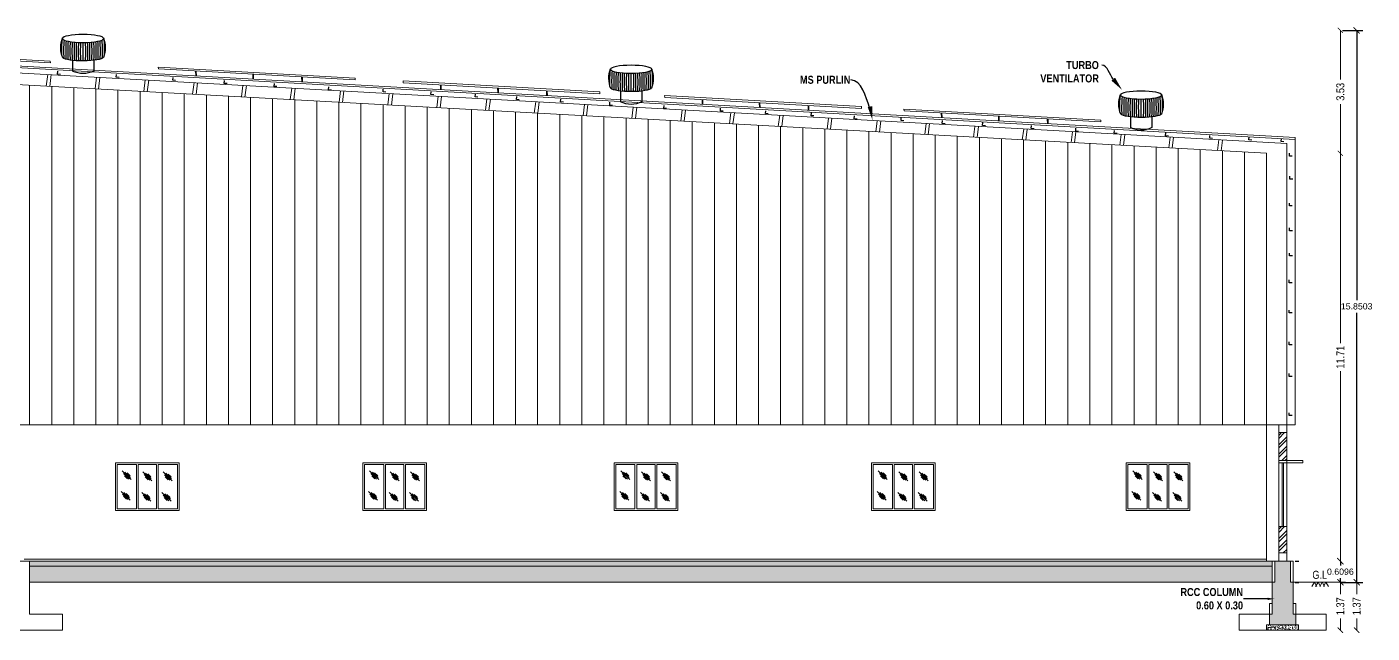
# Model space of a CAD drawing. Header units: metres. Extents: x -1560405 to -1559609, y 42907 to 43310.
# Drawn here: x -1559742.78 to -1559704.1, y 43117.07 to 43134.48 of the extents above; entities that cross this region are included whole.
import ezdxf

# ---------------------------------------------------------------- set-up
doc = ezdxf.new("R2010")
doc.units = ezdxf.units.M
doc.header["$LTSCALE"] = 750
doc.header["$MEASUREMENT"] = 0
doc.header["$PDMODE"] = 35
doc.header["$PDSIZE"] = 50
doc.linetypes.add('DASHED2', pattern=[9.525, 6.35, -3.175])
doc.linetypes.add('DOT2', pattern=[0.125, 0, -0.125])
doc.layers.get('0').update_dxf_attribs({"lineweight": 5})
doc.layers.get('Defpoints').update_dxf_attribs({"lineweight": 0})
for name, color, linetype in [('1', 213, 'Continuous'), ('BLK_1_HT_OF_BLDG', 5, 'Continuous'), ('BLK_1_PLINTH_HEIGHT', 7, 'Continuous'), ('Soolagiri', 6, 'Continuous'), ('walls', 40, 'Continuous')]:
    doc.layers.add(name, color=color, linetype=linetype)
doc.styles.add('K', font='swissc.ttf', dxfattribs={"height": 0.25})
doc.styles.add('mani', font='swissc.ttf', dxfattribs={"height": 0.23})
doc.styles.get("Standard").update_dxf_attribs({"font": 'arial.ttf'})
doc.styles.add('sunahari', font='ARIALNB.TTF', dxfattribs={"height": 0.345})
doc.dimstyles.new('Civil Mt', dxfattribs={"dimtxt": 0.23, "dimasz": 0.15, "dimexe": 0, "dimexo": 0, "dimgap": 0.1, "dimtad": 0, "dimzin": 0, "dimdsep": 46, "dimtxsty": 'mani', "dimblk": 'ARCHTICK', "dimcen": 0, "dimse1": 1, "dimse2": 1, "dimclrd": 253, "dimclrt": 7, "dimadec": 0, "dimazin": 3, "dimtfac": 1, "dimtofl": 0, "dimtmove": 1, "dimatfit": 3, "dimfxl": 0, "dimfrac": 2, "dimtolj": 1, "dimtzin": 0, "dimlwd": 13, "dimarcsym": 0})
doc.dimstyles.new('STANDARD$0', dxfattribs={"dimtxt": 7, "dimasz": 3, "dimexe": 3, "dimexo": 1, "dimgap": 1.5, "dimtad": 1, "dimdec": 1, "dimzin": 1, "dimdsep": 46, "dimlunit": 4, "dimtxsty": 'Standard', "dimblk": 'OBLIQUE', "dimcen": 0.09375, "dimdle": 1, "dimclrd": 8, "dimclre": 8, "dimclrt": 7, "dimadec": 1, "dimazin": 0, "dimtfac": 1, "dimtdec": 1, "dimtix": 1, "dimtmove": 2, "dimatfit": 3, "dimldrblk": 'ARCHTICK', "dimfxl": 0, "dimfrac": 2, "dimtolj": 1, "dimtzin": 0, "dimarcsym": 0})

# ---------------------------------------------------------------- blocks, each defined once
blk = doc.blocks.new('_ArchTick')
at = {"color": 0, "linetype": 'ByBlock', "const_width": 0.15}
blk.add_lwpolyline([(-0.5, -0.5), (0.5, 0.5)], dxfattribs=at)
blk = doc.blocks.new('*D495')
at = {"color": 253, "lineweight": 13, "ltscale": 0.2}
for p, q in [((-1559705.014, 43118.525), (-1559705.014, 43118.187)), ((-1559705.014, 43117.151), (-1559705.014, 43117.49))]:
    blk.add_line(p, q, dxfattribs=at)
at = {"layer": 'Defpoints', "color": 0, "ltscale": 0.2}
for p in [(-1559706.557, 43118.525), (-1559706.557, 43117.151), (-1559705.014, 43117.151)]:
    blk.add_point(p, dxfattribs=at)
at = {"color": 253, "lineweight": 13, "ltscale": 0.2, "xscale": 0.15, "yscale": 0.15, "zscale": 0.15}
for p, rotation in [((-1559705.014, 43118.525), 90), ((-1559705.014, 43117.151), 270)]:
    blk.add_blockref('_ArchTick', p, dxfattribs=dict(at, rotation=rotation))
at = {"color": 7, "ltscale": 0.2, "insert": (-1559705.014, 43117.838), "char_height": 0.23, "attachment_point": 5, "rotation": 90, "style": 'mani'}
blk.add_mtext('\\A1;1.37', dxfattribs=at)
blk = doc.blocks.new('*D497')
at = {"color": 253, "lineweight": 13, "ltscale": 0.2}
for p, q in [((-1559704.545, 43118.525), (-1559704.545, 43118.187)), ((-1559704.545, 43117.151), (-1559704.545, 43117.49))]:
    blk.add_line(p, q, dxfattribs=at)
at = {"layer": 'Defpoints', "color": 0, "ltscale": 0.2}
for p in [(-1559706.046, 43118.525), (-1559706.046, 43117.151), (-1559704.545, 43117.151)]:
    blk.add_point(p, dxfattribs=at)
at = {"color": 253, "lineweight": 13, "ltscale": 0.2, "xscale": 0.15, "yscale": 0.15, "zscale": 0.15}
for p, rotation in [((-1559704.545, 43118.525), 90), ((-1559704.545, 43117.151), 270)]:
    blk.add_blockref('_ArchTick', p, dxfattribs=dict(at, rotation=rotation))
at = {"color": 7, "ltscale": 0.2, "insert": (-1559704.545, 43117.838), "char_height": 0.23, "attachment_point": 5, "rotation": 90, "style": 'mani'}
blk.add_mtext('\\A1;1.37', dxfattribs=at)
blk = doc.blocks.new('*D498')
at = {"color": 253, "lineweight": 13, "ltscale": 0.2}
for p, q in [((-1559705.014, 43134.376), (-1559705.014, 43132.964)), ((-1559705.014, 43130.846), (-1559705.014, 43132.258))]:
    blk.add_line(p, q, dxfattribs=at)
at = {"layer": 'Defpoints', "color": 0, "ltscale": 0.2}
for p in [(-1559707.111, 43134.376), (-1559705.014, 43134.376), (-1559707.142, 43130.846, 94.405)]:
    blk.add_point(p, dxfattribs=at)
at = {"color": 253, "lineweight": 13, "ltscale": 0.2, "xscale": 0.15, "yscale": 0.15, "zscale": 0.15}
for p, rotation in [((-1559705.014, 43134.376), 90), ((-1559705.014, 43130.846), 270)]:
    blk.add_blockref('_ArchTick', p, dxfattribs=dict(at, rotation=rotation))
at = {"color": 7, "ltscale": 0.2, "insert": (-1559705.014, 43132.611), "char_height": 0.23, "attachment_point": 5, "rotation": 90, "style": 'mani'}
blk.add_mtext('\\A1;3.53', dxfattribs=at)
blk = doc.blocks.new('*D499')
at = {"color": 253, "lineweight": 13, "ltscale": 0.2}
for p, q in [((-1559705.014, 43130.846), (-1559705.014, 43125.394)), ((-1559705.014, 43119.135), (-1559705.014, 43124.587))]:
    blk.add_line(p, q, dxfattribs=at)
at = {"layer": 'Defpoints', "color": 0, "ltscale": 0.2}
for p in [(-1559705.014, 43130.846, 94.405), (-1559705.014, 43130.846), (-1559705.014, 43119.135)]:
    blk.add_point(p, dxfattribs=at)
at = {"color": 253, "lineweight": 13, "ltscale": 0.2, "xscale": 0.15, "yscale": 0.15, "zscale": 0.15}
for p, rotation in [((-1559705.014, 43130.846), 90), ((-1559705.014, 43119.135), 270)]:
    blk.add_blockref('_ArchTick', p, dxfattribs=dict(at, rotation=rotation))
at = {"color": 7, "ltscale": 0.2, "insert": (-1559705.014, 43124.99), "char_height": 0.23, "attachment_point": 5, "rotation": 90, "style": 'mani'}
blk.add_mtext('\\A1;11.71', dxfattribs=at)
blk = doc.blocks.new('A$C592862AF')
at = {"layer": 'Soolagiri', "ltscale": 0.1}
for p, q in [((0.531, 0.215), (0.531, 0.658)), ((0.274, 0.24), (0.274, -0.027)), ((0.783, 0.24), (0.783, -0.027))]:
    blk.add_line(p, q, dxfattribs=at)
for centre, radius, start, end in [((0.685, 0.533), 0.685, 160.2029, 200.1397), ((3.699, 0.447), 3.676, 175.2224, 181.4913), ((3.699, 0.447), 3.626, 175.8022, 182.7483), ((3.699, 0.447), 3.576, 175.9967, 183.0655), ((3.699, 0.447), 3.526, 176.1188, 183.2978), ((3.699, 0.447), 3.476, 176.1997, 183.4872), ((3.699, 0.447), 3.426, 176.2511, 183.3433), ((3.699, 0.447), 3.376, 176.2785, 183.7869), ((3.699, 0.447), 3.326, 176.2852, 183.9075), ((3.699, 0.447), 3.276, 176.2725, 184.0117), ((3.699, 0.447), 3.226, 176.241, 184.1006), ((-2.637, 0.447), 3.226, 355.8986, 3.759), ((-2.637, 0.447), 3.276, 355.9866, 3.7276), ((-2.637, 0.447), 3.326, 356.09, 3.7149), ((-2.637, 0.447), 3.376, 356.2097, 3.7216), ((-2.637, 0.447), 3.426, 356.3475, 3.7491), ((-2.637, 0.447), 3.476, 356.507, 3.8005), ((-2.686, 0.436), 3.576, 356.9242, 4.0038), ((-2.637, 0.447), 3.576, 356.9242, 4.0038), ((-2.637, 0.447), 3.626, 357.235, 4.1985), ((0.378, 0.533), 0.685, 339.4087, 19.7971), ((-2.637, 0.447), 3.676, 358.5152, 4.7713), ((0.529, 0.463), 0.552, 242.5754, 297.4246)]:
    blk.add_arc(centre, radius, start, end, dxfattribs=at)
blk.add_ellipse((0.531, 0.752), major_axis=(-0.495, 0), ratio=0.191406, dxfattribs=at)
blk.add_ellipse((0.532, 0.31), major_axis=(-0.495, 0), ratio=0.191406, start_param=0.135875, end_param=2.951606, dxfattribs=at)
blk = doc.blocks.new('A$C3C6135CD')
at = {"layer": 'walls', "ltscale": 0.1, "xscale": 1.199999999998907, "yscale": 1.199999999998907, "zscale": 1.199999999998907}
blk.add_blockref('A$C592862AF', (-0.005, 0.098), dxfattribs=at)
blk = doc.blocks.new('*D685')
at = {"layer": 'BLK_1_HT_OF_BLDG', "color": 0, "lineweight": -2}
for p, q in [((-1559704.952, 43134.376), (-1559704.365, 43134.376)), ((-1559704.545, 43134.376), (-1559704.545, 43126.632)), ((-1559704.545, 43118.525), (-1559704.545, 43126.268)), ((-1559704.994, 43118.525), (-1559704.365, 43118.525))]:
    blk.add_line(p, q, dxfattribs=at)
at = {"layer": 'Defpoints', "color": 0}
for p in [(-1559705.014, 43134.376), (-1559705.057, 43118.525), (-1559704.545, 43118.525)]:
    blk.add_point(p, dxfattribs=at)
at = {"layer": 'BLK_1_HT_OF_BLDG', "color": 0, "lineweight": -2, "xscale": 0.18, "yscale": 0.18, "zscale": 0.18}
for p, rotation in [((-1559704.545, 43134.376), 90), ((-1559704.545, 43118.525), 270)]:
    blk.add_blockref('_ArchTick', p, dxfattribs=dict(at, rotation=rotation))
at = {"layer": 'BLK_1_HT_OF_BLDG', "color": 0, "insert": (-1559704.545, 43126.45), "char_height": 0.18, "attachment_point": 5}
blk.add_mtext('\\A1;15.8503', dxfattribs=at)
blk = doc.blocks.new('*D704')
at = {"layer": 'BLK_1_PLINTH_HEIGHT', "color": 0, "linetype": 'DOT2', "lineweight": -2, "ltscale": 400}
for p, q in [((-1559706.311, 43119.135), (-1559704.834, 43119.135)), ((-1559706.311, 43118.525), (-1559704.834, 43118.525))]:
    blk.add_line(p, q, dxfattribs=at)
at = {"layer": 'BLK_1_PLINTH_HEIGHT', "color": 0, "lineweight": -2, "ltscale": 400}
for p, q in [((-1559705.014, 43119.135), (-1559705.014, 43119.012)), ((-1559705.014, 43118.525), (-1559705.014, 43118.648))]:
    blk.add_line(p, q, dxfattribs=at)
at = {"layer": 'Defpoints', "color": 0, "ltscale": 400}
for p in [(-1559706.374, 43119.135), (-1559705.014, 43119.135), (-1559706.374, 43118.525)]:
    blk.add_point(p, dxfattribs=at)
at = {"layer": 'BLK_1_PLINTH_HEIGHT', "color": 0, "lineweight": -2, "ltscale": 400, "xscale": 0.18, "yscale": 0.18, "zscale": 0.18}
for p, rotation in [((-1559705.014, 43119.135), 90), ((-1559705.014, 43118.525), 270)]:
    blk.add_blockref('_ArchTick', p, dxfattribs=dict(at, rotation=rotation))
at = {"layer": 'BLK_1_PLINTH_HEIGHT', "color": 0, "ltscale": 400, "insert": (-1559705.014, 43118.83), "char_height": 0.18, "attachment_point": 5}
blk.add_mtext('\\A1;0.6096', dxfattribs=at)

msp = doc.modelspace()

# ---------------------------------------------------------------- hatches: boundary and pattern name
h = msp.add_hatch()
h.set_pattern_fill('ANSI31', scale=0.2, angle=45, style=0)
h.set_pattern_definition([(90, (-1567819.89714, 44485.51085), (-0.635, 0), [])])
h.paths.add_polyline_path([(-1559797.84175, 43131.80921), (-1559815.36219, 43130.84577), (-1559815.36219, 43125.43558), (-1559797.84013, 43125.43558)])
h.paths.add_polyline_path([(-1559779.65621, 43132.80922), (-1559797.25842, 43131.84129), (-1559797.25619, 43123.04773), (-1559779.65391, 43123.0477)])
h.paths.add_polyline_path([(-1559743.43461, 43132.84147), (-1559761.25214, 43133.82124), (-1559779.07287, 43132.84129), (-1559779.07057, 43123.0477), (-1559743.43342, 43123.04764)])
h.paths.add_polyline_path([(-1559707.14209, 43130.84577), (-1559742.84961, 43132.8093), (-1559742.84961, 43123.04764), (-1559707.14209, 43123.04758)])
h = msp.add_hatch()
h.set_pattern_fill('ANSI32', scale=0.02, style=0)
h.set_pattern_definition([(45, (-1567819.89714, 44485.51085), (-0.134703842, 0.134703842), []), (45, (-1567819.80734, 44485.51085), (-0.134703842, 0.134703842), [])])
h.paths.add_polyline_path([(-1559706.55709, 43120.12764), (-1559706.78709, 43120.12764), (-1559706.78709, 43119.36764), (-1559706.55709, 43119.36764)])
h.paths.add_polyline_path([(-1559706.55709, 43122.82558), (-1559706.78709, 43122.82558), (-1559706.78709, 43122.02704), (-1559706.55709, 43122.02704)])
h.paths.add_polyline_path([(-1559815.71719, 43120.12764), (-1559815.94719, 43120.12764), (-1559815.94719, 43119.36764), (-1559815.71719, 43119.36764)])
h.paths.add_polyline_path([(-1559815.71719, 43123.29226), (-1559815.94719, 43123.29226), (-1559815.94719, 43123.04758), (-1559815.94719, 43122.28558), (-1559815.71719, 43122.28558)])
h.paths.add_polyline_path([(-1559797.25676, 43125.28558), (-1559797.4852, 43125.28558), (-1559797.4852, 43122.28558), (-1559797.256, 43122.28558)])
h.paths.add_polyline_path([(-1559797.25596, 43122.14528), (-1559797.4852, 43122.14509), (-1559797.4852, 43119.13574), (-1559797.2552, 43119.13558)])
h = msp.add_hatch()
h.set_pattern_fill('ANSI33', scale=0.05, angle=90, style=0)
h.set_pattern_definition([(135, (-1567819.89714, 44485.51085), (-0.224506403, -0.224506403), []), (135, (-1567819.89714, 44485.73536), (-0.224506403, -0.224506403), [0.15875, -0.079375])])
h.paths.add_polyline_path([(-1559815.53394, 43118.52594), (-1559815.60318, 43118.52594), (-1559815.60318, 43119.13558), (-1559816.0604, 43119.13558), (-1559816.0604, 43118.52594), (-1559816.13394, 43118.52594), (-1559816.13394, 43117.61166), (-1559816.21549, 43117.61166), (-1559816.21549, 43117.30407), (-1559815.45347, 43117.30407), (-1559815.45347, 43117.61166), (-1559815.53394, 43117.61166)])
h.paths.add_polyline_path([(-1559706.37384, 43118.52594), (-1559706.44308, 43118.52594), (-1559706.44308, 43119.13558), (-1559706.90029, 43119.13558), (-1559706.90029, 43118.52594), (-1559706.97384, 43118.52594), (-1559706.97384, 43118.52558), (-1559706.97384, 43117.61166), (-1559707.05539, 43117.61166), (-1559707.05539, 43117.30407), (-1559706.97918, 43117.30407), (-1559706.36957, 43117.30407), (-1559706.29337, 43117.30407), (-1559706.29337, 43117.61166), (-1559706.37384, 43117.61166)])
h = msp.add_hatch()
h.set_pattern_fill('AR-CONC', scale=0.002, style=0)
h.set_pattern_definition([(50, (-1567819.89714, 44485.51085), (0.364369338, -0.031878171), [0.0381, -0.4191]), (355, (-1567819.89714, 44485.51085), (-0.070486843, 0.38211369), [0.03048, -0.335281168]), (100.4514447, (-1567819.86678, 44485.5082), (0.293882494, 0.350235504), [0.032380018, -0.35618049]), (46.1842, (-1567819.89714, 44485.61245), (0.542158082, -0.084084656), [0.05715, -0.62865]), (96.6355576, (-1567819.85196, 44485.60545), (0.474808268, 0.49485225), [0.048570046, -0.534271216]), (351.184151, (-1567819.89714, 44485.61245), (0.47480827, 0.49485225), [0.045719934, -0.502919464]), (21, (-1567819.84634, 44485.58705), (0.303228783, -0.204530396), [0.0381, -0.4191]), (326, (-1567819.84634, 44485.58705), (0.123604057, 0.368375932), [0.03048, -0.33528]), (71.451445, (-1567819.82107, 44485.57), (0.426832839, 0.163845538), [0.032380018, -0.356179875]), (37.5, (-1567819.89714, 44485.51085), (0.0061772065, 0.1691100777), [0, -0.331216, 0, -0.34036, 0, -0.33655]), (7.5, (-1567819.89714, 44485.51085), (0.133639325, 0.2003611496), [0, -0.194056, 0, -0.323596, 0, -0.12827]), (327.5, (-1567820.01042, 44485.51085), (0.2711811903, -0.011457488), [0, -0.127, 0, -0.39624, 0, -0.52578]), (317.5, (-1567820.06122, 44485.51085), (0.296258363, 0.050852982), [0, -0.1651, 0, -0.263144, 0, -0.37338])])
h.paths.add_polyline_path([(-1559797.99959, 43119.13558), (-1559815.53394, 43119.13558), (-1559815.53394, 43118.98558), (-1559815.52967, 43118.98558), (-1559797.99959, 43118.98558)])
h.paths.add_polyline_path([(-1559779.81404, 43119.13556), (-1559797.10709, 43119.13556), (-1559797.10709, 43118.98558), (-1559779.81404, 43118.98558)])
h.paths.add_polyline_path([(-1559743.594, 43119.13558), (-1559778.92154, 43119.13558), (-1559778.92154, 43118.98558), (-1559743.594, 43118.98558)])
h.paths.add_polyline_path([(-1559706.97384, 43119.13558), (-1559742.7015, 43119.13558), (-1559742.7015, 43118.98558), (-1559706.97384, 43118.98558)])
h = msp.add_hatch()
h.set_pattern_fill('AR-SAND', scale=0.01, style=0)
h.set_pattern_definition([(37.5, (-1567819.89714, 44485.51085), (-0.016000313, 0.489413237), [0, -0.38608, 0, -0.4318, 0, -0.41275]), (7.5, (-1567819.89714, 44485.51085), (0.449523283, 0.7168251), [0, -0.20828, 0, -0.34798, 0, -0.13335]), (327.5, (-1567820.20956, 44485.51085), (0.79099237, 0.001437185), [0, -0.127, 0, -0.4572, 0, -0.5969]), (317.5, (-1567820.20956, 44485.51085), (0.76355645, 0.222929323), [0, -0.0635, 0, -0.29972, 0, -0.3429])])
h.paths.add_polyline_path([(-1559797.99959, 43118.98558), (-1559815.52967, 43118.98558), (-1559815.52967, 43118.52558), (-1559797.99959, 43118.52558)])
h.paths.add_polyline_path([(-1559779.81404, 43118.98558), (-1559797.10709, 43118.98558), (-1559797.10709, 43118.52558), (-1559779.81404, 43118.52558)])
h.paths.add_polyline_path([(-1559743.594, 43118.98558), (-1559778.92154, 43118.98558), (-1559778.92154, 43118.52558), (-1559743.594, 43118.52558)])
h.paths.add_polyline_path([(-1559742.7015, 43118.98558), (-1559742.7015, 43118.52558), (-1559706.97918, 43118.52558), (-1559706.97918, 43118.52594), (-1559706.97515, 43118.98558)])
h = msp.add_hatch()
h.set_pattern_fill('AR-CONC', scale=0.000762021, style=0)
h.set_pattern_definition([(50, (-1568194.77076, 43235.13275), (0.138828526, -0.0121459164), [0.0145164982, -0.1596814802]), (355, (-1568194.77076, 43235.13275), (-0.0268562238, 0.1455893097), [0.0116131986, -0.1277456293]), (100.4514447, (-1568194.75919, 43235.13173), (0.1119723018, 0.1334433874), [0.0123371251, -0.135708489]), (46.1842, (-1568194.77076, 43235.17146), (0.2065678955, -0.0320371327), [0.0217747473, -0.2395222203]), (96.6355576, (-1568194.75355, 43235.16879), (0.1809069126, 0.188543879), [0.018505695, -0.2035629173]), (351.1841512, (-1568194.77076, 43235.17146), (0.1809069126, 0.188543879), [0.017419773, -0.191617572]), (21, (-1568194.7514, 43235.16178), (0.1155333353, -0.0779282187), [0.0145164982, -0.1596814802]), (326, (-1568194.7514, 43235.16178), (0.0470944374, 0.1403550802), [0.0116131986, -0.1277451842]), (71.451445, (-1568194.74178, 43235.15529), (0.1626277725, 0.0624268623), [0.0123371251, -0.135708255]), (37.5, (-1568194.77076, 43235.132747), (0.00235358024, 0.06443270706), [0, -0.1261967577, 0, -0.12968071725, 0, -0.1282290674]), (7.5, (-1568194.77076, 43235.13275), (0.05091797955, 0.07633969207), [0, -0.07393736416, 0, -0.12329345804, 0, -0.0488722106]), (327.5, (-1568194.813923, 43235.132747), (0.10332286775, -0.00436542267), [0, -0.0483883273, 0, -0.1509715813, 0, -0.20032767515]), (317.5, (-1568194.83328, 43235.13275), (0.1128775325, 0.0193755177), [0, -0.0629048255, 0, -0.1002606142, 0, -0.1422616824])])
h.paths.add_polyline_path([(-1559706.21716, 43117.30407), (-1559706.36957, 43117.30407), (-1559706.97918, 43117.30407), (-1559707.13557, 43117.30407), (-1559707.13557, 43117.15166), (-1559706.21716, 43117.15166)])

# ---------------------------------------------------------------- linework, layer by layer
at = {"color": 7}
for p, q in [((-1559761.25214, 43134.37558), (-1559706.31709, 43131.2963)), ((-1559761.25214, 43134.32518), (-1559706.31709, 43131.2459)), ((-1559761.25214, 43134.174), (-1559706.55709, 43131.12492)), ((-1559761.25214, 43133.82124), (-1559707.14209, 43130.84577)), ((-1559742.2198, 43132.77467), (-1559742.17752, 43133.11065)), ((-1559742.1197, 43132.76916), (-1559742.07743, 43133.10507)), ((-1559740.81669, 43132.69751), (-1559740.77454, 43133.03244)), ((-1559740.71659, 43132.69201), (-1559740.67446, 43133.02686)), ((-1559739.41358, 43132.62036), (-1559739.37157, 43132.95423)), ((-1559739.31348, 43132.61485), (-1559739.27148, 43132.94865)), ((-1559738.01047, 43132.5432), (-1559737.96859, 43132.87602)), ((-1559737.91038, 43132.5377), (-1559737.86851, 43132.87044)), ((-1559736.60736, 43132.46605), (-1559736.56562, 43132.7978)), ((-1559736.50727, 43132.46054), (-1559736.46553, 43132.79222)), ((-1559735.20426, 43132.38889), (-1559735.16264, 43132.71959)), ((-1559735.10416, 43132.38339), (-1559735.06255, 43132.71401)), ((-1559733.80115, 43132.31173), (-1559733.75967, 43132.64138)), ((-1559733.70105, 43132.30623), (-1559733.65958, 43132.6358)), ((-1559732.39804, 43132.23458), (-1559732.35669, 43132.56317)), ((-1559732.29794, 43132.22907), (-1559732.2566, 43132.55759)), ((-1559730.99493, 43132.15742), (-1559730.95371, 43132.48496)), ((-1559730.89483, 43132.15192), (-1559730.85363, 43132.47938)), ((-1559729.59182, 43132.08027), (-1559729.55074, 43132.40675)), ((-1559729.49173, 43132.07476), (-1559729.45065, 43132.40117)), ((-1559728.18871, 43132.00311), (-1559728.14776, 43132.32853)), ((-1559728.08862, 43131.99761), (-1559728.04768, 43132.32295)), ((-1559726.7856, 43131.92596), (-1559726.74479, 43132.25032)), ((-1559726.68551, 43131.92045), (-1559726.6447, 43132.24474)), ((-1559725.3825, 43131.8488), (-1559725.34181, 43132.17211)), ((-1559725.2824, 43131.8433), (-1559725.24173, 43132.16653)), ((-1559723.97939, 43131.77164), (-1559723.93884, 43132.0939)), ((-1559723.87929, 43131.76614), (-1559723.83875, 43132.08832)), ((-1559722.57628, 43131.69449), (-1559722.53586, 43132.01569)), ((-1559722.47618, 43131.68898), (-1559722.43577, 43132.01011)), ((-1559721.17317, 43131.61733), (-1559721.13289, 43131.93748)), ((-1559721.07307, 43131.61183), (-1559721.0328, 43131.9319)), ((-1559719.77006, 43131.54018), (-1559719.72991, 43131.85927)), ((-1559719.66997, 43131.53467), (-1559719.62982, 43131.85369)), ((-1559718.36695, 43131.46302), (-1559718.32693, 43131.78105)), ((-1559718.26686, 43131.45752), (-1559718.22685, 43131.77547)), ((-1559716.96385, 43131.38587), (-1559716.92396, 43131.70284)), ((-1559716.86375, 43131.38036), (-1559716.82387, 43131.69726)), ((-1559715.56074, 43131.30871), (-1559715.52165, 43131.61935)), ((-1559715.46064, 43131.30321), (-1559715.42156, 43131.61377)), ((-1559714.15763, 43131.23155), (-1559714.11854, 43131.5422)), ((-1559714.05753, 43131.22605), (-1559714.01845, 43131.53662)), ((-1559712.75452, 43131.1544), (-1559712.71543, 43131.46504)), ((-1559712.65442, 43131.14889), (-1559712.61534, 43131.45946)), ((-1559711.35141, 43131.07724), (-1559711.31232, 43131.38788)), ((-1559711.25132, 43131.07174), (-1559711.21224, 43131.3823)), ((-1559709.9483, 43131.00009), (-1559709.90921, 43131.31073)), ((-1559709.84821, 43130.99458), (-1559709.80913, 43131.30515)), ((-1559708.5452, 43130.92293), (-1559708.50611, 43131.23357)), ((-1559706.31709, 43123.04758), (-1559706.31709, 43131.2963)), ((-1559708.4451, 43130.91743), (-1559708.40602, 43131.22799)), ((-1559707.14209, 43119.13558, 94.40535), (-1559707.14209, 43130.84577, 94.40535)), ((-1559706.55709, 43123.04758), (-1559706.55709, 43131.12492)), ((-1559797.25619, 43123.04773), (-1559706.78718, 43123.04758)), ((-1559707.14219, 43123.04758, 0.00022), (-1559707.14219, 43119.13558, -35.46669)), ((-1559706.78709, 43123.04758), (-1559706.55709, 43123.04758)), ((-1559706.78709, 43119.13558), (-1559706.78709, 43123.04758)), ((-1559706.55709, 43122.82558), (-1559706.78709, 43122.82558)), ((-1559706.55709, 43119.13558), (-1559706.55709, 43123.04758)), ((-1559706.55709, 43123.04758), (-1559706.31709, 43123.04758)), ((-1559740.22905, 43121.95766), (-1559740.22905, 43120.58766)), ((-1559740.22905, 43121.95766), (-1559738.39708, 43121.95766)), ((-1559738.39708, 43121.95766), (-1559738.39708, 43120.58766)), ((-1559733.11696, 43121.95766), (-1559733.11696, 43120.58766)), ((-1559733.11696, 43121.95766), (-1559731.28499, 43121.95766)), ((-1559731.28499, 43121.95766), (-1559731.28499, 43120.58766)), ((-1559725.89593, 43121.95766), (-1559725.89593, 43120.58766)), ((-1559725.89593, 43121.95766), (-1559724.06396, 43121.95766)), ((-1559724.06396, 43121.95766), (-1559724.06396, 43120.58766)), ((-1559718.49336, 43121.95766), (-1559718.49336, 43120.58766)), ((-1559718.49336, 43121.95766), (-1559716.66139, 43121.95766)), ((-1559716.66139, 43121.95766), (-1559716.66139, 43120.58766)), ((-1559711.17146, 43121.95766), (-1559711.17146, 43120.58766)), ((-1559711.17146, 43121.95766), (-1559709.33949, 43121.95766)), ((-1559709.33949, 43121.95766), (-1559709.33949, 43120.58766)), ((-1559740.17905, 43121.90766), (-1559740.17905, 43120.63766)), ((-1559740.17905, 43121.90766), (-1559739.62745, 43121.90766)), ((-1559740.03534, 43121.72631), (-1559739.77458, 43121.47354)), ((-1559739.83746, 43121.49076), (-1559739.99674, 43121.64797)), ((-1559739.88484, 43121.49877), (-1559739.97119, 43121.58504)), ((-1559739.79374, 43121.53586), (-1559739.95583, 43121.69017)), ((-1559739.80322, 43121.58297), (-1559739.89213, 43121.66659)), ((-1559739.62745, 43121.90766), (-1559739.62745, 43120.63766)), ((-1559739.57745, 43121.90766), (-1559739.57745, 43120.63766)), ((-1559739.57745, 43121.90766), (-1559739.05085, 43121.90766)), ((-1559739.44214, 43121.69738), (-1559739.18138, 43121.44461)), ((-1559739.24426, 43121.46183), (-1559739.40354, 43121.61903)), ((-1559739.20055, 43121.50693), (-1559739.36263, 43121.66123)), ((-1559739.21002, 43121.55403), (-1559739.29894, 43121.63765)), ((-1559739.05085, 43121.90766), (-1559739.05085, 43120.63766)), ((-1559739.00085, 43121.90766), (-1559739.00085, 43120.63766)), ((-1559739.00085, 43121.90766), (-1559738.44708, 43121.90766)), ((-1559738.86196, 43121.69412), (-1559738.6012, 43121.44135)), ((-1559738.66408, 43121.45857), (-1559738.82335, 43121.61578)), ((-1559738.62036, 43121.50367), (-1559738.78245, 43121.65798)), ((-1559738.62984, 43121.55078), (-1559738.71875, 43121.6344)), ((-1559738.44708, 43121.90766), (-1559738.44708, 43120.63766)), ((-1559733.06696, 43121.90766), (-1559733.06696, 43120.63766)), ((-1559733.06696, 43121.90766), (-1559732.51536, 43121.90766)), ((-1559732.92324, 43121.72631), (-1559732.66248, 43121.47354)), ((-1559732.72537, 43121.49076), (-1559732.88464, 43121.64797)), ((-1559732.77275, 43121.49877), (-1559732.85909, 43121.58504)), ((-1559732.68165, 43121.53586), (-1559732.84373, 43121.69017)), ((-1559732.69113, 43121.58297), (-1559732.78004, 43121.66659)), ((-1559732.51536, 43121.90766), (-1559732.51536, 43120.63766)), ((-1559732.46536, 43121.90766), (-1559732.46536, 43120.63766)), ((-1559732.46536, 43121.90766), (-1559731.93876, 43121.90766)), ((-1559732.33004, 43121.69738), (-1559732.06928, 43121.44461)), ((-1559732.13217, 43121.46183), (-1559732.29144, 43121.61903)), ((-1559732.08845, 43121.50693), (-1559732.25053, 43121.66123)), ((-1559732.09793, 43121.55403), (-1559732.18684, 43121.63765)), ((-1559731.93876, 43121.90766), (-1559731.93876, 43120.63766)), ((-1559731.88876, 43121.90766), (-1559731.88876, 43120.63766)), ((-1559731.88876, 43121.90766), (-1559731.33499, 43121.90766)), ((-1559731.74986, 43121.69412), (-1559731.4891, 43121.44135)), ((-1559731.55199, 43121.45857), (-1559731.71126, 43121.61578)), ((-1559731.50827, 43121.50367), (-1559731.67035, 43121.65798)), ((-1559731.51774, 43121.55078), (-1559731.60666, 43121.6344)), ((-1559731.33499, 43121.90766), (-1559731.33499, 43120.63766)), ((-1559725.84593, 43121.90766), (-1559725.84593, 43120.63766)), ((-1559725.84593, 43121.90766), (-1559725.29433, 43121.90766)), ((-1559725.70221, 43121.72631), (-1559725.44145, 43121.47354)), ((-1559725.50434, 43121.49076), (-1559725.66361, 43121.64797)), ((-1559725.55172, 43121.49877), (-1559725.63806, 43121.58504)), ((-1559725.46062, 43121.53586), (-1559725.6227, 43121.69017)), ((-1559725.4701, 43121.58297), (-1559725.55901, 43121.66659)), ((-1559725.29433, 43121.90766), (-1559725.29433, 43120.63766)), ((-1559725.24433, 43121.90766), (-1559725.24433, 43120.63766)), ((-1559725.24433, 43121.90766), (-1559724.71773, 43121.90766)), ((-1559725.10901, 43121.69738), (-1559724.84825, 43121.44461)), ((-1559724.91114, 43121.46183), (-1559725.07041, 43121.61903)), ((-1559724.86742, 43121.50693), (-1559725.0295, 43121.66123)), ((-1559724.8769, 43121.55403), (-1559724.96581, 43121.63765)), ((-1559724.71773, 43121.90766), (-1559724.71773, 43120.63766)), ((-1559724.66773, 43121.90766), (-1559724.66773, 43120.63766)), ((-1559724.66773, 43121.90766), (-1559724.11396, 43121.90766)), ((-1559724.52883, 43121.69412), (-1559724.26807, 43121.44135)), ((-1559724.33096, 43121.45857), (-1559724.49023, 43121.61578)), ((-1559724.28724, 43121.50367), (-1559724.44932, 43121.65798)), ((-1559724.29671, 43121.55078), (-1559724.38563, 43121.6344)), ((-1559724.11396, 43121.90766), (-1559724.11396, 43120.63766)), ((-1559718.44336, 43121.90766), (-1559718.44336, 43120.63766)), ((-1559718.44336, 43121.90766), (-1559717.89176, 43121.90766)), ((-1559718.29964, 43121.72631), (-1559718.03888, 43121.47354)), ((-1559718.10177, 43121.49076), (-1559718.26104, 43121.64797)), ((-1559718.14915, 43121.49877), (-1559718.23549, 43121.58504)), ((-1559718.05805, 43121.53586), (-1559718.22013, 43121.69017)), ((-1559718.06752, 43121.58297), (-1559718.15644, 43121.66659)), ((-1559717.89176, 43121.90766), (-1559717.89176, 43120.63766)), ((-1559717.84176, 43121.90766), (-1559717.84176, 43120.63766)), ((-1559717.84176, 43121.90766), (-1559717.31516, 43121.90766)), ((-1559717.70644, 43121.69738), (-1559717.44568, 43121.44461)), ((-1559717.50857, 43121.46183), (-1559717.66784, 43121.61903)), ((-1559717.46485, 43121.50693), (-1559717.62693, 43121.66123)), ((-1559717.47433, 43121.55403), (-1559717.56324, 43121.63765)), ((-1559717.31516, 43121.90766), (-1559717.31516, 43120.63766)), ((-1559717.26516, 43121.90766), (-1559717.26516, 43120.63766)), ((-1559717.26516, 43121.90766), (-1559716.71139, 43121.90766)), ((-1559717.12626, 43121.69412), (-1559716.8655, 43121.44135)), ((-1559716.92838, 43121.45857), (-1559717.08766, 43121.61578)), ((-1559716.88467, 43121.50367), (-1559717.04675, 43121.65798)), ((-1559716.89414, 43121.55078), (-1559716.98306, 43121.6344)), ((-1559716.71139, 43121.90766), (-1559716.71139, 43120.63766)), ((-1559711.12146, 43121.90766), (-1559711.12146, 43120.63766)), ((-1559711.12146, 43121.90766), (-1559710.56986, 43121.90766)), ((-1559710.97775, 43121.72631), (-1559710.71699, 43121.47354)), ((-1559710.77987, 43121.49076), (-1559710.93915, 43121.64797)), ((-1559710.82725, 43121.49877), (-1559710.91359, 43121.58504)), ((-1559710.73615, 43121.53586), (-1559710.89824, 43121.69017)), ((-1559710.74563, 43121.58297), (-1559710.83454, 43121.66659)), ((-1559710.56986, 43121.90766), (-1559710.56986, 43120.63766)), ((-1559710.51986, 43121.90766), (-1559710.51986, 43120.63766)), ((-1559710.51986, 43121.90766), (-1559709.99326, 43121.90766)), ((-1559710.38455, 43121.69738), (-1559710.12379, 43121.44461)), ((-1559710.18667, 43121.46183), (-1559710.34595, 43121.61903)), ((-1559710.14296, 43121.50693), (-1559710.30504, 43121.66123)), ((-1559710.15243, 43121.55403), (-1559710.24135, 43121.63765)), ((-1559709.99326, 43121.90766), (-1559709.99326, 43120.63766)), ((-1559709.94326, 43121.90766), (-1559709.94326, 43120.63766)), ((-1559709.94326, 43121.90766), (-1559709.38949, 43121.90766)), ((-1559709.80437, 43121.69412), (-1559709.54361, 43121.44135)), ((-1559709.60649, 43121.45857), (-1559709.76576, 43121.61578)), ((-1559709.56277, 43121.50367), (-1559709.72486, 43121.65798)), ((-1559709.57225, 43121.55078), (-1559709.66116, 43121.6344)), ((-1559709.38949, 43121.90766), (-1559709.38949, 43120.63766)), ((-1559739.29164, 43121.46983), (-1559739.37799, 43121.5561)), ((-1559738.71146, 43121.46658), (-1559738.7978, 43121.55285)), ((-1559732.17955, 43121.46983), (-1559732.26589, 43121.5561)), ((-1559731.59936, 43121.46658), (-1559731.68571, 43121.55285)), ((-1559724.95852, 43121.46983), (-1559725.04486, 43121.5561)), ((-1559724.37834, 43121.46658), (-1559724.46468, 43121.55285)), ((-1559717.55595, 43121.46983), (-1559717.64229, 43121.5561)), ((-1559716.97576, 43121.46658), (-1559717.06211, 43121.55285)), ((-1559710.23405, 43121.46983), (-1559710.3204, 43121.5561)), ((-1559709.65387, 43121.46658), (-1559709.74021, 43121.55285)), ((-1559740.06597, 43121.13643), (-1559739.8052, 43120.88366)), ((-1559739.86809, 43120.90088), (-1559740.02736, 43121.05809)), ((-1559739.91547, 43120.90889), (-1559740.00181, 43120.99516)), ((-1559739.82437, 43120.94598), (-1559739.98646, 43121.10029)), ((-1559739.83385, 43120.99309), (-1559739.92276, 43121.07671)), ((-1559739.47277, 43121.1075), (-1559739.212, 43120.85473)), ((-1559739.27489, 43120.87195), (-1559739.43416, 43121.02915)), ((-1559739.32227, 43120.87995), (-1559739.40861, 43120.96622)), ((-1559739.23117, 43120.91705), (-1559739.39326, 43121.07135)), ((-1559739.24065, 43120.96415), (-1559739.32956, 43121.04777)), ((-1559738.89258, 43121.10424), (-1559738.63182, 43120.85147)), ((-1559738.69471, 43120.86869), (-1559738.85398, 43121.0259)), ((-1559738.74209, 43120.8767), (-1559738.82843, 43120.96297)), ((-1559738.65099, 43120.91379), (-1559738.81307, 43121.0681)), ((-1559738.66047, 43120.9609), (-1559738.74938, 43121.04452)), ((-1559732.95387, 43121.13643), (-1559732.69311, 43120.88366)), ((-1559732.75599, 43120.90088), (-1559732.91527, 43121.05809)), ((-1559732.80337, 43120.90889), (-1559732.88972, 43120.99516)), ((-1559732.71228, 43120.94598), (-1559732.87436, 43121.10029)), ((-1559732.72175, 43120.99309), (-1559732.81067, 43121.07671)), ((-1559732.36067, 43121.1075), (-1559732.09991, 43120.85473)), ((-1559732.16279, 43120.87195), (-1559732.32207, 43121.02915)), ((-1559732.21017, 43120.87995), (-1559732.29652, 43120.96622)), ((-1559732.11908, 43120.91705), (-1559732.28116, 43121.07135)), ((-1559732.12855, 43120.96415), (-1559732.21747, 43121.04777)), ((-1559731.78049, 43121.10424), (-1559731.51973, 43120.85147)), ((-1559731.58261, 43120.86869), (-1559731.74188, 43121.0259)), ((-1559731.62999, 43120.8767), (-1559731.71633, 43120.96297)), ((-1559731.53889, 43120.91379), (-1559731.70098, 43121.0681)), ((-1559731.54837, 43120.9609), (-1559731.63728, 43121.04452)), ((-1559725.73284, 43121.13643), (-1559725.47208, 43120.88366)), ((-1559725.53496, 43120.90088), (-1559725.69424, 43121.05809)), ((-1559725.58234, 43120.90889), (-1559725.66869, 43120.99516)), ((-1559725.49125, 43120.94598), (-1559725.65333, 43121.10029)), ((-1559725.50072, 43120.99309), (-1559725.58964, 43121.07671)), ((-1559725.13964, 43121.1075), (-1559724.87888, 43120.85473)), ((-1559724.94177, 43120.87195), (-1559725.10104, 43121.02915)), ((-1559724.98914, 43120.87995), (-1559725.07549, 43120.96622)), ((-1559724.89805, 43120.91705), (-1559725.06013, 43121.07135)), ((-1559724.90752, 43120.96415), (-1559724.99644, 43121.04777)), ((-1559724.55946, 43121.10424), (-1559724.2987, 43120.85147)), ((-1559724.36158, 43120.86869), (-1559724.52086, 43121.0259)), ((-1559724.40896, 43120.8767), (-1559724.49531, 43120.96297)), ((-1559724.31787, 43120.91379), (-1559724.47995, 43121.0681)), ((-1559724.32734, 43120.9609), (-1559724.41625, 43121.04452)), ((-1559718.33027, 43121.13643), (-1559718.06951, 43120.88366)), ((-1559718.13239, 43120.90088), (-1559718.29167, 43121.05809)), ((-1559718.17977, 43120.90889), (-1559718.26611, 43120.99516)), ((-1559718.08867, 43120.94598), (-1559718.25076, 43121.10029)), ((-1559718.09815, 43120.99309), (-1559718.18706, 43121.07671)), ((-1559717.73707, 43121.1075), (-1559717.47631, 43120.85473)), ((-1559717.53919, 43120.87195), (-1559717.69847, 43121.02915)), ((-1559717.58657, 43120.87995), (-1559717.67292, 43120.96622)), ((-1559717.49548, 43120.91705), (-1559717.65756, 43121.07135)), ((-1559717.50495, 43120.96415), (-1559717.59387, 43121.04777)), ((-1559717.15689, 43121.10424), (-1559716.89613, 43120.85147)), ((-1559716.95901, 43120.86869), (-1559717.11828, 43121.0259)), ((-1559717.00639, 43120.8767), (-1559717.09273, 43120.96297)), ((-1559716.91529, 43120.91379), (-1559717.07738, 43121.0681)), ((-1559716.92477, 43120.9609), (-1559717.01368, 43121.04452)), ((-1559711.00837, 43121.13643), (-1559710.74761, 43120.88366)), ((-1559710.8105, 43120.90088), (-1559710.96977, 43121.05809)), ((-1559710.85788, 43120.90889), (-1559710.94422, 43120.99516)), ((-1559710.76678, 43120.94598), (-1559710.92887, 43121.10029)), ((-1559710.77626, 43120.99309), (-1559710.86517, 43121.07671)), ((-1559710.41518, 43121.1075), (-1559710.15441, 43120.85473)), ((-1559710.2173, 43120.87195), (-1559710.37657, 43121.02915)), ((-1559710.26468, 43120.87995), (-1559710.35102, 43120.96622)), ((-1559710.17358, 43120.91705), (-1559710.33567, 43121.07135)), ((-1559710.18306, 43120.96415), (-1559710.27197, 43121.04777)), ((-1559709.83499, 43121.10424), (-1559709.57423, 43120.85147)), ((-1559709.63712, 43120.86869), (-1559709.79639, 43121.0259)), ((-1559709.6845, 43120.8767), (-1559709.77084, 43120.96297)), ((-1559709.5934, 43120.91379), (-1559709.75548, 43121.0681)), ((-1559709.60288, 43120.9609), (-1559709.69179, 43121.04452)), ((-1559740.22905, 43120.58766), (-1559738.39708, 43120.58766)), ((-1559740.17905, 43120.63766), (-1559739.62745, 43120.63766)), ((-1559739.57745, 43120.63766), (-1559739.05085, 43120.63766)), ((-1559739.00085, 43120.63766), (-1559738.44708, 43120.63766)), ((-1559733.11696, 43120.58766), (-1559731.28499, 43120.58766)), ((-1559733.06696, 43120.63766), (-1559732.51536, 43120.63766)), ((-1559732.46536, 43120.63766), (-1559731.93876, 43120.63766)), ((-1559731.88876, 43120.63766), (-1559731.33499, 43120.63766)), ((-1559725.89593, 43120.58766), (-1559724.06396, 43120.58766)), ((-1559725.84593, 43120.63766), (-1559725.29433, 43120.63766)), ((-1559725.24433, 43120.63766), (-1559724.71773, 43120.63766)), ((-1559724.66773, 43120.63766), (-1559724.11396, 43120.63766)), ((-1559718.49336, 43120.58766), (-1559716.66139, 43120.58766)), ((-1559718.44336, 43120.63766), (-1559717.89176, 43120.63766)), ((-1559717.84176, 43120.63766), (-1559717.31516, 43120.63766)), ((-1559717.26516, 43120.63766), (-1559716.71139, 43120.63766)), ((-1559711.17146, 43120.58766), (-1559709.33949, 43120.58766)), ((-1559711.12146, 43120.63766), (-1559710.56986, 43120.63766)), ((-1559710.51986, 43120.63766), (-1559709.99326, 43120.63766)), ((-1559709.94326, 43120.63766), (-1559709.38949, 43120.63766)), ((-1559816.13394, 43119.13558), (-1559706.37384, 43119.13558)), ((-1559742.84961, 43119.18558), (-1559722.55709, 43119.18558)), ((-1559742.7015, 43118.98558, -10.66858), (-1559721.1654, 43118.98558)), ((-1559722.55709, 43119.18558), (-1559707.14209, 43119.18558)), ((-1559721.1654, 43118.98558), (-1559706.97384, 43118.98558)), ((-1559706.90029, 43119.13556), (-1559706.90029, 43118.52594)), ((-1559706.44308, 43119.13558), (-1559706.44308, 43118.52594)), ((-1559742.7015, 43118.52558, -10.6696), (-1559721.1679, 43118.52558)), ((-1559721.1679, 43118.52558), (-1559706.97384, 43118.52558)), ((-1559706.97918, 43118.52594), (-1559706.97918, 43117.91368)), ((-1559706.44308, 43118.52594), (-1559706.36957, 43118.52594)), ((-1559706.36957, 43118.52594), (-1559706.36957, 43117.91368)), ((-1559706.36957, 43118.52558), (-1559704.86957, 43118.52558)), ((-1559705.76203, 43118.52558), (-1559705.83285, 43118.40292)), ((-1559705.75836, 43118.52558), (-1559705.68754, 43118.40292)), ((-1559705.65499, 43118.52558), (-1559705.72581, 43118.40292)), ((-1559705.65499, 43118.52558), (-1559705.58418, 43118.40292)), ((-1559705.53767, 43118.52558), (-1559705.60849, 43118.40292)), ((-1559705.53767, 43118.52558), (-1559705.46686, 43118.40292)), ((-1559705.4279, 43118.52558), (-1559705.49871, 43118.40292)), ((-1559705.4279, 43118.52558), (-1559705.35708, 43118.40292)), ((-1559707.05539, 43117.91368), (-1559707.05539, 43117.30407)), ((-1559706.97918, 43117.91368), (-1559707.05539, 43117.91368)), ((-1559706.29337, 43117.91368), (-1559706.36957, 43117.91368)), ((-1559706.29337, 43117.91368), (-1559706.29337, 43117.30407)), ((-1559707.13557, 43117.30407), (-1559707.13557, 43117.15166)), ((-1559706.97918, 43117.30407), (-1559707.13557, 43117.30407)), ((-1559706.36957, 43117.30407), (-1559706.97918, 43117.30407)), ((-1559706.36957, 43117.30407), (-1559706.21716, 43117.30407)), ((-1559706.21716, 43117.30407), (-1559706.21716, 43117.15166))]:
    msp.add_line(p, q, dxfattribs=at)
at = {"color": 0, "ltscale": 0.2}
for p, q in [((-1559737.92467, 43133.20895), (-1559737.9205, 43133.06777)), ((-1559737.90463, 43133.20782), (-1559737.90046, 43133.06664)), ((-1559736.28071, 43133.1168), (-1559736.27654, 43132.97562)), ((-1559736.26067, 43133.11567), (-1559736.2565, 43132.97449)), ((-1559734.87666, 43133.0381), (-1559734.87249, 43132.89692)), ((-1559734.85662, 43133.03697), (-1559734.85245, 43132.89579)), ((-1559730.88556, 43132.81438), (-1559730.8814, 43132.6732)), ((-1559730.86552, 43132.81326), (-1559730.86135, 43132.67208)), ((-1559729.2416, 43132.72223), (-1559729.23744, 43132.58105)), ((-1559729.22156, 43132.72111), (-1559729.21739, 43132.57993)), ((-1559727.83755, 43132.64353), (-1559727.83339, 43132.50235)), ((-1559727.81751, 43132.64241), (-1559727.81335, 43132.50123)), ((-1559723.36616, 43132.3929), (-1559723.362, 43132.25172)), ((-1559723.34612, 43132.39177), (-1559723.34195, 43132.25059)), ((-1559721.7222, 43132.30075), (-1559721.71804, 43132.15957)), ((-1559721.70216, 43132.29963), (-1559721.69799, 43132.15845)), ((-1559720.31816, 43132.22205), (-1559720.31399, 43132.08087)), ((-1559720.29811, 43132.22092), (-1559720.29395, 43132.07974)), ((-1559716.4873, 43132.00732), (-1559716.48313, 43131.86614)), ((-1559716.46726, 43132.00619), (-1559716.46309, 43131.86501)), ((-1559714.84334, 43131.91517), (-1559714.83917, 43131.77399)), ((-1559714.8233, 43131.91404), (-1559714.81913, 43131.77286)), ((-1559713.43929, 43131.83647), (-1559713.43512, 43131.69529)), ((-1559713.41925, 43131.83534), (-1559713.41508, 43131.69416))]:
    msp.add_line(p, q, dxfattribs=at)
at = {"color": 7, "ltscale": 0.2}
for p, q in [((-1559706.78709, 43122.02704), (-1559706.09709, 43122.02704)), ((-1559706.09709, 43121.95704), (-1559706.09709, 43122.02704)), ((-1559706.90029, 43118.52594), (-1559706.97918, 43118.52594))]:
    msp.add_line(p, q, dxfattribs=at)
at = {"color": 7, "ltscale": 0.1}
for p, q in [((-1559706.78709, 43121.95704), (-1559706.10709, 43121.95704)), ((-1559706.78709, 43121.95704), (-1559706.09709, 43121.95704)), ((-1559706.68835, 43120.12764), (-1559706.68835, 43121.95765)), ((-1559706.64568, 43120.12764), (-1559706.64568, 43121.95765)), ((-1559706.55709, 43120.12764), (-1559706.78709, 43120.12764))]:
    msp.add_line(p, q, dxfattribs=at)
at = {"color": 7, "ltscale": 0.4}
msp.add_line((-1559706.78709, 43119.36764), (-1559706.55709, 43119.36764), dxfattribs=at)
at = {"color": 7, "linetype": 'DASHED2', "ltscale": 0.3}
for p, q in [((-1559742.7015, 43119.13556, 58.9398), (-1559742.7015, 43117.61166, 58.9398)), ((-1559706.97384, 43119.13556), (-1559706.97384, 43117.61166)), ((-1559706.37384, 43119.13558), (-1559706.37384, 43117.61166)), ((-1559741.7515, 43117.61166, 58.9398), (-1559742.7015, 43117.61166, 58.9398)), ((-1559741.7515, 43117.61166, 58.9398), (-1559741.7515, 43117.15166, 58.9398)), ((-1559706.97384, 43117.61166), (-1559707.92384, 43117.61166)), ((-1559707.92384, 43117.61166), (-1559707.92384, 43117.15166)), ((-1559705.42384, 43117.61166), (-1559706.37384, 43117.61166)), ((-1559705.42384, 43117.61166), (-1559705.42384, 43117.15166)), ((-1559741.7515, 43117.15166, 58.9398), (-1559744.544, 43117.15166, 58.9398)), ((-1559705.42384, 43117.15166), (-1559707.92384, 43117.15166))]:
    msp.add_line(p, q, dxfattribs=at)
at = {"color": 0, "ltscale": 0.2}
for points in [[(-1559742.10203, 43133.49318), (-1559742.09895, 43133.44293), (-1559747.75633, 43133.76004), (-1559747.7594, 43133.81029)], [(-1559733.34161, 43133.00213), (-1559733.33854, 43132.95188), (-1559738.99592, 43133.26899), (-1559738.99899, 43133.31925)], [(-1559726.30251, 43132.60757), (-1559726.29943, 43132.55732), (-1559731.95681, 43132.87443), (-1559731.95989, 43132.92468)], [(-1559718.78311, 43132.18608), (-1559718.78003, 43132.13583), (-1559724.43741, 43132.45294), (-1559724.44049, 43132.5032)], [(-1559711.90424, 43131.8005), (-1559711.90117, 43131.75025), (-1559717.55855, 43132.06736), (-1559717.56162, 43132.11761)]]:
    msp.add_lwpolyline(points, close=True, dxfattribs=at)
at = {"color": 7, "lineweight": 30, "ltscale": 0.1}
for points in [[(-1559741.81279, 43133.11261), (-1559741.8943, 43133.1206), (-1559741.88631, 43133.20211)], [(-1559740.12737, 43133.02127), (-1559740.20888, 43133.02926), (-1559740.20089, 43133.11077)], [(-1559738.49897, 43132.93659), (-1559738.58048, 43132.94458), (-1559738.57249, 43133.02609)], [(-1559737.02191, 43132.84586), (-1559737.10342, 43132.85385), (-1559737.09543, 43132.93536)], [(-1559735.58723, 43132.76118), (-1559735.66874, 43132.76916), (-1559735.66075, 43132.85067)], [(-1559734.02316, 43132.6634), (-1559734.10467, 43132.67139), (-1559734.09668, 43132.7529)], [(-1559732.45529, 43132.60291), (-1559732.5368, 43132.61089), (-1559732.52881, 43132.6924)], [(-1559731.08113, 43132.52428), (-1559731.16264, 43132.53227), (-1559731.15465, 43132.61378)], [(-1559729.80725, 43132.45717), (-1559729.88876, 43132.46516), (-1559729.88077, 43132.54667)], [(-1559728.62075, 43132.38459), (-1559728.70226, 43132.39258), (-1559728.69427, 43132.47409)], [(-1559727.3495, 43132.312), (-1559727.43101, 43132.31999), (-1559727.42302, 43132.4015)], [(-1559725.93902, 43132.22128), (-1559726.02053, 43132.22927), (-1559726.01254, 43132.31078)], [(-1559724.38546, 43132.1304), (-1559724.46697, 43132.13839), (-1559724.45898, 43132.2199)], [(-1559722.75706, 43132.05178), (-1559722.83856, 43132.05977), (-1559722.83058, 43132.14127)], [(-1559721.46157, 43131.97919), (-1559721.54308, 43131.98718), (-1559721.53509, 43132.06869)], [(-1559720.14797, 43131.91869), (-1559720.22948, 43131.92668), (-1559720.22149, 43132.00819)], [(-1559718.90698, 43131.82797), (-1559718.98849, 43131.83596), (-1559718.9805, 43131.91747)], [(-1559717.56311, 43131.77957), (-1559717.64462, 43131.78756), (-1559717.63663, 43131.86907)], [(-1559716.37844, 43131.69473), (-1559716.45995, 43131.70271), (-1559716.45196, 43131.78422)], [(-1559715.21641, 43131.63663), (-1559715.29792, 43131.64462), (-1559715.28994, 43131.72613)], [(-1559713.81894, 43131.55283), (-1559713.90045, 43131.56082), (-1559713.89246, 43131.64233)], [(-1559712.54202, 43131.47643), (-1559712.62353, 43131.48442), (-1559712.61554, 43131.56593)], [(-1559711.43389, 43131.41564), (-1559711.5154, 43131.42363), (-1559711.50741, 43131.50514)], [(-1559709.95598, 43131.34153), (-1559710.03749, 43131.34952), (-1559710.0295, 43131.43103)], [(-1559708.68863, 43131.27084), (-1559708.77014, 43131.27883), (-1559708.76216, 43131.36034)], [(-1559707.55974, 43131.22793), (-1559707.64125, 43131.23592), (-1559707.63326, 43131.31743)], [(-1559706.63732, 43131.17708), (-1559706.71883, 43131.18506), (-1559706.71084, 43131.26657)], [(-1559706.39624, 43130.76835), (-1559706.47814, 43130.76764), (-1559706.47885, 43130.84953)], [(-1559706.38055, 43130.1035), (-1559706.46245, 43130.10279), (-1559706.46316, 43130.18468)], [(-1559706.39602, 43129.33512), (-1559706.47792, 43129.33441), (-1559706.47863, 43129.41631)], [(-1559706.39083, 43128.61993), (-1559706.47273, 43128.61922), (-1559706.47344, 43128.70112)], [(-1559706.39079, 43127.89786), (-1559706.47268, 43127.89715), (-1559706.4734, 43127.97905)], [(-1559706.40117, 43127.12917), (-1559706.48306, 43127.12846), (-1559706.48377, 43127.21035)], [(-1559706.40117, 43126.26167), (-1559706.48306, 43126.26096), (-1559706.48377, 43126.34285)], [(-1559706.40117, 43125.34991), (-1559706.48306, 43125.34919), (-1559706.48377, 43125.43109)], [(-1559706.40117, 43124.43815), (-1559706.48306, 43124.43743), (-1559706.48377, 43124.51933)], [(-1559706.40117, 43123.31394), (-1559706.48306, 43123.31323), (-1559706.48377, 43123.39512)]]:
    msp.add_lwpolyline(points, dxfattribs=at)
at = {"color": 7}
for points, elevation in [([(-1559742.7015, 43119.13558), (-1559706.97384, 43119.13558), (-1559706.97384, 43118.98558), (-1559742.7015, 43118.98558)], -35.46669), ([(-1559706.97384, 43118.98558), (-1559742.7015, 43118.98558), (-1559742.7015, 43118.52558), (-1559706.97384, 43118.52558)], 0)]:
    msp.add_lwpolyline(points, close=True, dxfattribs=dict(at, elevation=elevation))
at = {"color": 252, "linetype": 'ByBlock', "lineweight": -2, "ltscale": 0.2, "end_tangent": (-1, 0)}
for points, start_tangent in [([(-1559711.54332, 43132.97489), (-1559711.87425, 43133.37718)], (-0.63529264, 0.7722715)), ([(-1559707.10619, 43118.05043), (-1559707.80267, 43118.05043)], (-1, 0))]:
    msp.add_spline(points, degree=3, dxfattribs=dict(at, start_tangent=start_tangent))
at = {"color": 252, "linetype": 'ByBlock', "lineweight": -2, "ltscale": 0.4, "start_tangent": (-0.34843038, 0.93733466), "end_tangent": (-1, 0)}
msp.add_spline([(-1559718.54924, 43132.16389), (-1559719.09145, 43132.95213)], degree=3, dxfattribs=at)
at = {"color": 252, "ltscale": 0.2}
for points in [[(-1559711.5948, 43132.93254), (-1559711.2892, 43132.66598), (-1559711.49183, 43133.01724)], [(-1559718.60325, 43132.17566), (-1559718.4645, 43131.79461), (-1559718.47217, 43132.20006)], [(-1559707.10619, 43118.08377), (-1559706.90619, 43118.05043), (-1559707.10619, 43118.0171)]]:
    msp.add_solid(points, dxfattribs=at)

# ---------------------------------------------------------------- block references
at = {"layer": '1', "color": 7, "ltscale": 0.1, "xscale": -1}
for p in [(-1559740.52929, 43133.14293), (-1559724.77307, 43132.26049), (-1559710.11168, 43131.51874)]:
    msp.add_blockref('A$C3C6135CD', p, dxfattribs=at)

# ---------------------------------------------------------------- texts
at = {"color": 7, "style": 'K'}
msp.add_text('G.L', height=0.229872, dxfattribs=at).set_placement((-1559705.81903, 43118.62708))
at = {"color": 7, "ltscale": 0.2, "char_height": 0.23, "attachment_point": 3, "style": 'sunahari'}
for s, insert in [('TURBO\\PVENTILATOR', (-1559711.9568, 43133.49511)), ('RCC COLUMN \\P0.60 X 0.30', (-1559707.81267, 43118.36141))]:
    msp.add_mtext(s, dxfattribs=dict(at, insert=insert))
at = {"color": 7, "ltscale": 0.4, "insert": (-1559719.10145, 43133.0728), "char_height": 0.23, "attachment_point": 3, "style": 'sunahari'}
msp.add_mtext('MS PURLIN', dxfattribs=at)

# ---------------------------------------------------------------- dimensions: what is measured, and where the dimension line sits
at = {"color": 7, "ltscale": 0.2}
for base, p1, p2, picture, middle in [((-1559705.01421, 43134.37558), (-1559707.14209, 43130.84577, 94.40535), (-1559707.11141, 43134.37558), '*D498', (-1559705.01421, 43132.61068)), ((-1559705.01421, 43130.84577), (-1559705.01421, 43119.13495), (-1559705.01421, 43130.84577, 94.40535), '*D499', (-1559705.01421, 43124.99036))]:
    dim = msp.add_linear_dim(base=base, p1=p1, p2=p2, angle=90, dimstyle='Civil Mt', dxfattribs=at)
    dim.commit()
    dim.dimension.update_dxf_attribs({"geometry": picture, "text_midpoint": middle})
for p1, p2, distance, picture, middle in [((-1559706.55709, 43118.52531), (-1559706.55709, 43117.15103), 1.54288, '*D495', (-1559705.01421, 43117.83817)), ((-1559706.04571, 43118.52531), (-1559706.04571, 43117.15103), 1.50048, '*D497', (-1559704.54524, 43117.83817))]:
    dim = msp.add_aligned_dim(p1=p1, p2=p2, distance=distance, dimstyle='Civil Mt', dxfattribs=at)
    dim.commit()
    dim.dimension.update_dxf_attribs({"geometry": picture, "text_midpoint": middle})
at = {"layer": 'BLK_1_HT_OF_BLDG'}
dim = msp.add_linear_dim(base=(-1559704.54524, 43118.52531), p1=(-1559705.01421, 43134.37558), p2=(-1559705.05661, 43118.52531), angle=90, dimstyle='STANDARD$0', override={"dimtxt": 0.18, "dimasz": 0.18, "dimexe": 0.18, "dimexo": 0.0625, "dimgap": 0.09, "dimtih": 1, "dimtoh": 1, "dimdec": 4, "dimzin": 0, "dimlunit": 2, "dimpost": '', "dimblk": 'ArchTick', "dimcen": 0.09, "dimdle": 0, "dimclrd": 0, "dimclre": 0, "dimclrt": 0, "dimadec": 0, "dimtdec": 4, "dimtix": 0, "dimtofl": 0, "dimtmove": 0, "dimfrac": 0}, dxfattribs=at)
dim.commit()
dim.dimension.update_dxf_attribs({"geometry": '*D685', "text_midpoint": (-1559704.54524, 43126.45045)})
at = {"layer": 'BLK_1_PLINTH_HEIGHT', "ltscale": 400}
dim = msp.add_aligned_dim(p1=(-1559706.37384, 43118.52531), p2=(-1559706.37384, 43119.13495), distance=-1.35963, dimstyle='STANDARD$0', override={"dimtxt": 0.18, "dimasz": 0.18, "dimexe": 0.18, "dimexo": 0.0625, "dimgap": 0.09, "dimtih": 1, "dimtoh": 1, "dimdec": 4, "dimzin": 0, "dimlunit": 2, "dimpost": '', "dimblk": 'ArchTick', "dimcen": 0.09, "dimdle": 0, "dimclrd": 0, "dimclre": 0, "dimclrt": 0, "dimadec": 0, "dimtdec": 4, "dimtix": 0, "dimtofl": 0, "dimtmove": 0, "dimfxl": 0, "dimfrac": 0}, dxfattribs=at)
dim.commit()
dim.dimension.update_dxf_attribs({"geometry": '*D704', "text_midpoint": (-1559705.01421, 43118.83013)})

doc.saveas('drawing.dxf')
